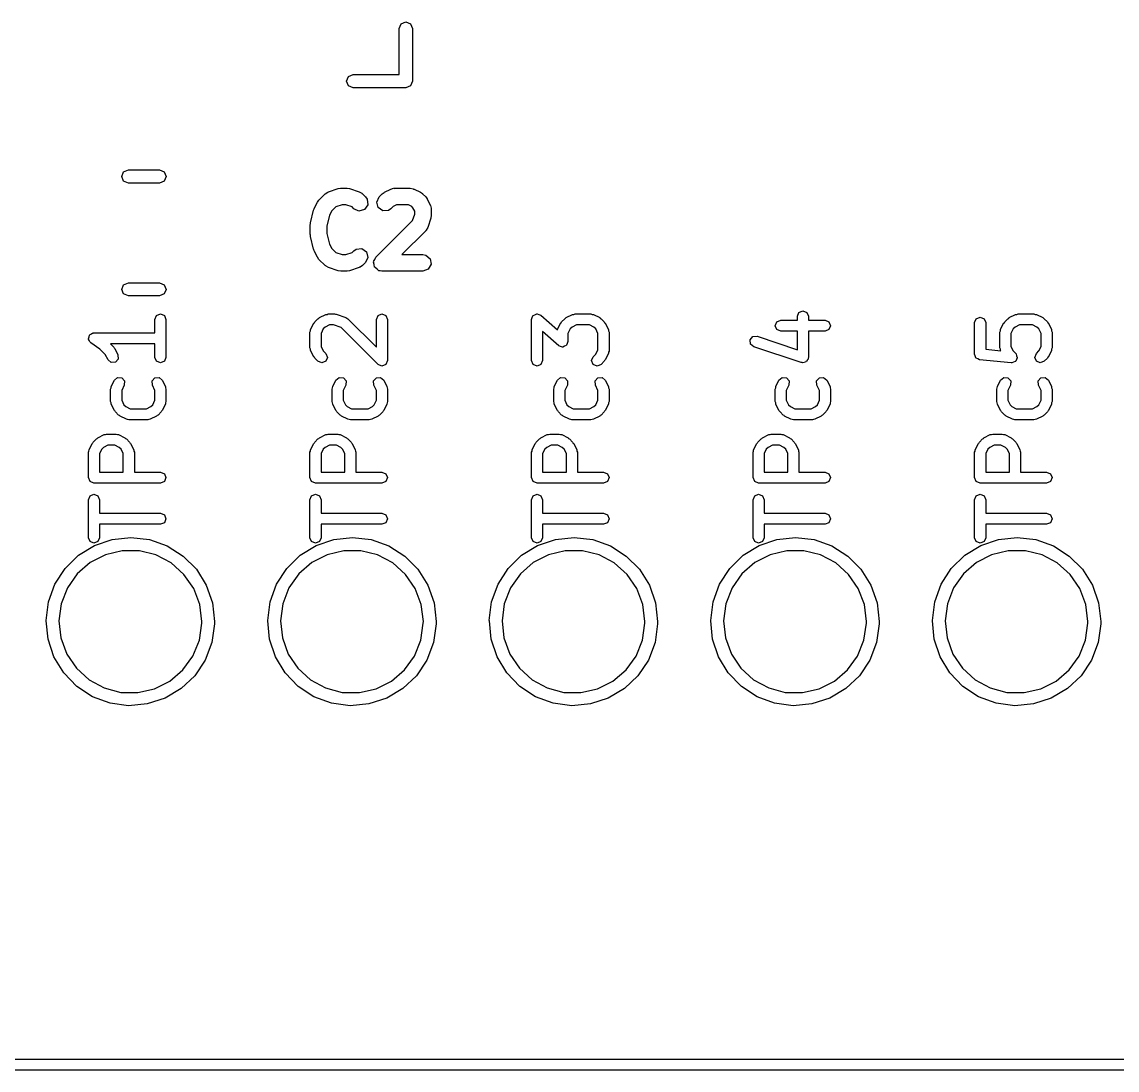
# Model space of a CAD drawing. Extents: x 59.1 to 151.1, y -119.5 to -80.2.
# Drawn here: x 86.02 to 95.91, y -118.05 to -108.58 of the extents above; entities that cross this region are included whole.
import ezdxf

# ---------------------------------------------------------------- set-up
doc = ezdxf.new("R2010")
doc.units = 0
doc.layers.add('BLACK', color=7, linetype='CONTINUOUS')

msp = doc.modelspace()

# ---------------------------------------------------------------- linework, layer by layer
at = {"layer": 'BLACK', "linetype": 'CONTINUOUS'}
for p, q in [((89.426, -108.645), (89.4436, -108.603)), ((89.426, -109.06), (89.426, -108.645)), ((89.4436, -108.603), (89.486, -108.585)), ((89.486, -108.585), (89.5284, -108.603)), ((89.5284, -108.603), (89.546, -108.645)), ((89.546, -108.645), (89.546, -109.12)), ((88.951, -109.12), (88.9686, -109.078)), ((88.9686, -109.162), (88.951, -109.12)), ((88.9686, -109.078), (89.011, -109.06)), ((89.011, -109.06), (89.426, -109.06)), ((89.546, -109.12), (89.5284, -109.162)), ((89.011, -109.18), (88.9686, -109.162)), ((89.486, -109.18), (89.011, -109.18)), ((89.5284, -109.162), (89.486, -109.18)), ((86.9214, -109.98), (86.939, -109.938)), ((86.939, -109.938), (86.9814, -109.92)), ((86.9814, -109.92), (87.2626, -109.92)), ((87.2626, -109.92), (87.305, -109.938)), ((87.305, -109.938), (87.3226, -109.98)), ((86.939, -110.022), (86.9214, -109.98)), ((86.9814, -110.04), (86.939, -110.022)), ((87.2626, -110.04), (86.9814, -110.04)), ((87.305, -110.022), (87.2626, -110.04)), ((87.3226, -109.98), (87.305, -110.022)), ((88.7027, -110.194), (88.7598, -110.137)), ((88.7598, -110.137), (88.7812, -110.122)), ((88.7812, -110.122), (88.7856, -110.122)), ((88.7856, -110.122), (88.7891, -110.119)), ((88.7891, -110.119), (88.8749, -110.09)), ((88.8749, -110.09), (88.897, -110.087)), ((88.897, -110.087), (88.8986, -110.086)), ((88.8986, -110.086), (88.9557, -110.086)), ((88.9557, -110.086), (88.9778, -110.09)), ((88.9778, -110.09), (88.9794, -110.09)), ((88.9794, -110.09), (89.0651, -110.119)), ((89.0651, -110.119), (89.0881, -110.131)), ((89.0881, -110.131), (89.0904, -110.135)), ((89.0904, -110.135), (89.0945, -110.137)), ((89.0945, -110.137), (89.123, -110.166)), ((89.2455, -110.166), (89.2741, -110.137)), ((89.2741, -110.137), (89.2925, -110.124)), ((89.2925, -110.124), (89.2936, -110.123)), ((89.2936, -110.123), (89.3507, -110.094)), ((89.3507, -110.094), (89.3757, -110.087)), ((89.3757, -110.087), (89.3801, -110.088)), ((89.3801, -110.088), (89.3843, -110.086)), ((89.3843, -110.086), (89.5271, -110.086)), ((89.5271, -110.086), (89.5528, -110.091)), ((89.5528, -110.091), (89.5562, -110.094)), ((89.5562, -110.094), (89.5607, -110.094)), ((89.5607, -110.094), (89.6178, -110.123)), ((89.6178, -110.123), (89.6358, -110.136)), ((89.6358, -110.136), (89.6373, -110.137)), ((89.6373, -110.137), (89.6659, -110.166)), ((88.6601, -110.271), (88.6886, -110.214)), ((88.6886, -110.214), (88.702, -110.196)), ((88.702, -110.196), (88.7027, -110.194)), ((88.9107, -110.236), (88.8534, -110.256)), ((88.9435, -110.236), (88.9107, -110.236)), ((89.0009, -110.256), (88.9435, -110.236)), ((89.1424, -110.238), (89.113, -110.28)), ((89.123, -110.166), (89.138, -110.187)), ((89.138, -110.187), (89.1424, -110.238)), ((89.2239, -110.212), (89.2455, -110.166)), ((89.2371, -110.262), (89.2239, -110.212)), ((89.402, -110.236), (89.3716, -110.252)), ((89.5094, -110.236), (89.402, -110.236)), ((89.5399, -110.252), (89.5094, -110.236)), ((89.6659, -110.166), (89.6788, -110.184)), ((89.6788, -110.184), (89.6799, -110.185)), ((89.6799, -110.185), (89.7085, -110.242)), ((89.7085, -110.242), (89.7159, -110.267)), ((88.6258, -110.4), (88.6544, -110.286)), ((88.6544, -110.286), (88.6597, -110.274)), ((88.6597, -110.274), (88.6601, -110.271)), ((88.7979, -110.33), (88.7736, -110.428)), ((88.8174, -110.292), (88.7979, -110.33)), ((88.8534, -110.256), (88.8174, -110.292)), ((89.017, -110.272), (89.0009, -110.256)), ((89.0635, -110.293), (89.017, -110.272)), ((89.113, -110.28), (89.0635, -110.293)), ((89.2792, -110.291), (89.2371, -110.262)), ((89.3303, -110.287), (89.2792, -110.291)), ((89.3516, -110.272), (89.3303, -110.287)), ((89.3716, -110.252), (89.3516, -110.272)), ((89.5512, -110.263), (89.5399, -110.252)), ((89.5473, -110.378), (89.5664, -110.321)), ((89.5664, -110.293), (89.5512, -110.263)), ((89.5664, -110.321), (89.5664, -110.293)), ((89.7164, -110.333), (89.7125, -110.355)), ((89.7159, -110.267), (89.7149, -110.272)), ((89.7149, -110.272), (89.7164, -110.276)), ((89.7164, -110.276), (89.7164, -110.333)), ((88.6236, -110.419), (88.6262, -110.404)), ((88.6236, -110.504), (88.6236, -110.419)), ((88.6262, -110.404), (88.6258, -110.4)), ((88.7736, -110.428), (88.7736, -110.495)), ((89.217, -110.708), (89.5473, -110.378)), ((89.7126, -110.357), (89.684, -110.442)), ((89.7125, -110.355), (89.7126, -110.357)), ((88.6248, -110.508), (88.6236, -110.504)), ((88.6258, -110.522), (88.6248, -110.508)), ((88.6544, -110.637), (88.6258, -110.522)), ((88.7736, -110.495), (88.7979, -110.592)), ((89.6659, -110.472), (89.4511, -110.686)), ((89.6678, -110.468), (89.6659, -110.472)), ((89.6716, -110.465), (89.6678, -110.468)), ((89.684, -110.442), (89.6716, -110.465)), ((88.6564, -110.64), (88.6544, -110.637)), ((88.7979, -110.592), (88.8174, -110.631)), ((88.8174, -110.631), (88.8534, -110.667)), ((89.017, -110.651), (89.0383, -110.636)), ((89.0383, -110.636), (89.0894, -110.632)), ((89.0894, -110.632), (89.1314, -110.661)), ((88.6601, -110.652), (88.6564, -110.64)), ((88.6886, -110.709), (88.6601, -110.652)), ((88.6898, -110.71), (88.6886, -110.709)), ((88.7027, -110.729), (88.6898, -110.71)), ((88.7598, -110.786), (88.7027, -110.729)), ((88.8534, -110.667), (88.9107, -110.686)), ((88.9107, -110.686), (88.9435, -110.686)), ((88.9435, -110.686), (89.0009, -110.667)), ((89.0009, -110.667), (89.017, -110.651)), ((89.1447, -110.711), (89.123, -110.757)), ((89.1314, -110.661), (89.1447, -110.711)), ((89.1961, -110.748), (89.2074, -110.729)), ((89.2074, -110.729), (89.217, -110.708)), ((89.4511, -110.686), (89.6414, -110.686)), ((89.6414, -110.686), (89.6671, -110.691)), ((89.6671, -110.691), (89.7064, -110.724)), ((89.7064, -110.724), (89.7153, -110.774)), ((88.7639, -110.788), (88.7598, -110.786)), ((88.7662, -110.792), (88.7639, -110.788)), ((88.7891, -110.804), (88.7662, -110.792)), ((88.8749, -110.833), (88.7891, -110.804)), ((88.8765, -110.833), (88.8749, -110.833)), ((88.8986, -110.836), (88.8765, -110.833)), ((88.9557, -110.836), (88.8986, -110.836)), ((88.9573, -110.836), (88.9557, -110.836)), ((88.9794, -110.833), (88.9573, -110.836)), ((89.0651, -110.804), (88.9794, -110.833)), ((89.0687, -110.801), (89.0651, -110.804)), ((89.0731, -110.801), (89.0687, -110.801)), ((89.0945, -110.786), (89.0731, -110.801)), ((89.123, -110.757), (89.0945, -110.786)), ((89.1953, -110.755), (89.1967, -110.752)), ((89.2011, -110.777), (89.1953, -110.755)), ((89.1967, -110.752), (89.1961, -110.748)), ((89.205, -110.799), (89.2011, -110.777)), ((89.2077, -110.801), (89.205, -110.799)), ((89.2086, -110.804), (89.2077, -110.801)), ((89.2271, -110.817), (89.2086, -110.804)), ((89.2443, -110.832), (89.2271, -110.817)), ((89.2489, -110.833), (89.2443, -110.832)), ((89.2506, -110.834), (89.2489, -110.833)), ((89.2539, -110.834), (89.2506, -110.834)), ((89.27, -110.836), (89.2539, -110.834)), ((89.6414, -110.836), (89.27, -110.836)), ((89.6896, -110.819), (89.6414, -110.836)), ((89.7153, -110.774), (89.6896, -110.819)), ((86.9214, -111), (86.939, -110.958)), ((86.939, -111.042), (86.9214, -111)), ((86.939, -110.958), (86.9814, -110.94)), ((86.9814, -110.94), (87.2626, -110.94)), ((87.2626, -110.94), (87.305, -110.958)), ((87.305, -110.958), (87.3226, -111)), ((87.3226, -111), (87.305, -111.042)), ((86.9814, -111.06), (86.939, -111.042)), ((87.2626, -111.06), (86.9814, -111.06)), ((87.305, -111.042), (87.2626, -111.06)), ((87.2361, -111.236), (87.2714, -111.221)), ((87.2714, -111.221), (87.3068, -111.236)), ((88.7062, -111.255), (88.7634, -111.227)), ((88.7634, -111.227), (88.775, -111.226)), ((88.775, -111.226), (88.7857, -111.221)), ((88.7857, -111.221), (88.8429, -111.221)), ((88.8429, -111.221), (88.8505, -111.225)), ((88.8505, -111.225), (88.8587, -111.224)), ((88.8587, -111.224), (88.9444, -111.253)), ((89.2361, -111.236), (89.2714, -111.221)), ((89.2714, -111.221), (89.3068, -111.236)), ((90.6361, -111.236), (90.6523, -111.229)), ((90.6523, -111.229), (90.6681, -111.222)), ((90.6681, -111.222), (90.6698, -111.222)), ((90.6698, -111.222), (90.6714, -111.221)), ((90.6714, -111.221), (90.6877, -111.228)), ((90.6877, -111.228), (90.7044, -111.234)), ((90.9348, -111.255), (90.9919, -111.227)), ((90.9919, -111.227), (91.0035, -111.226)), ((91.0035, -111.226), (91.0143, -111.221)), ((91.0143, -111.221), (91.1571, -111.221)), ((91.1571, -111.221), (91.1679, -111.226)), ((91.1679, -111.226), (91.1795, -111.227)), ((91.1795, -111.227), (91.2366, -111.255)), ((93.0214, -111.243), (93.0361, -111.208)), ((93.0361, -111.208), (93.0714, -111.193)), ((93.0714, -111.193), (93.1068, -111.208)), ((93.1068, -111.208), (93.1214, -111.243)), ((94.9348, -111.255), (94.9919, -111.227)), ((94.9919, -111.227), (95.0035, -111.226)), ((95.0035, -111.226), (95.0143, -111.221)), ((95.0143, -111.221), (95.1571, -111.221)), ((95.1571, -111.221), (95.1679, -111.226)), ((95.1679, -111.226), (95.1795, -111.227)), ((95.1795, -111.227), (95.2366, -111.255)), ((87.2214, -111.271), (87.2361, -111.236)), ((87.2214, -111.393), (87.2214, -111.271)), ((87.3068, -111.236), (87.3214, -111.271)), ((87.3214, -111.271), (87.3214, -111.614)), ((88.6267, -111.363), (88.6553, -111.306)), ((88.6553, -111.306), (88.6615, -111.301)), ((88.6615, -111.301), (88.6646, -111.293)), ((88.6646, -111.293), (88.6932, -111.265)), ((88.6932, -111.265), (88.7008, -111.261)), ((88.7008, -111.261), (88.7062, -111.255)), ((88.7975, -111.321), (88.7582, -111.341)), ((88.8347, -111.321), (88.7975, -111.321)), ((88.9016, -111.344), (88.8347, -111.321)), ((88.9444, -111.253), (88.9532, -111.26)), ((88.9532, -111.26), (88.9639, -111.265)), ((88.9639, -111.265), (89.2214, -111.522)), ((89.2214, -111.271), (89.2361, -111.236)), ((89.2214, -111.522), (89.2214, -111.271)), ((89.3068, -111.236), (89.3214, -111.271)), ((89.3214, -111.271), (89.3214, -111.643)), ((90.6214, -111.271), (90.6282, -111.255)), ((90.6214, -111.643), (90.6214, -111.271)), ((90.6282, -111.255), (90.6338, -111.239)), ((90.6338, -111.239), (90.6354, -111.238)), ((90.6354, -111.238), (90.6361, -111.236)), ((90.7044, -111.234), (90.8551, -111.366)), ((90.8553, -111.363), (90.8838, -111.306)), ((90.8838, -111.306), (90.8901, -111.301)), ((90.8901, -111.301), (90.8932, -111.293)), ((90.8932, -111.293), (90.9218, -111.265)), ((90.9218, -111.265), (90.9294, -111.261)), ((90.9294, -111.261), (90.9348, -111.255)), ((91.0261, -111.321), (90.9868, -111.341)), ((91.1453, -111.321), (91.0261, -111.321)), ((91.1847, -111.341), (91.1453, -111.321)), ((91.2366, -111.255), (91.242, -111.261)), ((91.242, -111.261), (91.2496, -111.265)), ((91.2496, -111.265), (91.2782, -111.293)), ((91.2782, -111.293), (91.2814, -111.301)), ((91.2814, -111.301), (91.2876, -111.306)), ((91.2876, -111.306), (91.3161, -111.363)), ((92.8214, -111.329), (92.8361, -111.293)), ((92.8361, -111.364), (92.8214, -111.329)), ((92.8361, -111.293), (92.8714, -111.279)), ((92.8714, -111.279), (93.0214, -111.279)), ((93.0214, -111.279), (93.0214, -111.243)), ((93.1214, -111.243), (93.1214, -111.279)), ((93.1214, -111.279), (93.2714, -111.279)), ((93.2714, -111.279), (93.3068, -111.293)), ((93.3068, -111.293), (93.3214, -111.329)), ((93.3214, -111.329), (93.3068, -111.364)), ((94.6214, -111.3), (94.6361, -111.265)), ((94.6214, -111.586), (94.6214, -111.3)), ((94.6361, -111.265), (94.6714, -111.25)), ((94.6714, -111.25), (94.7068, -111.265)), ((94.7068, -111.265), (94.7214, -111.3)), ((94.7214, -111.3), (94.7214, -111.54)), ((94.8553, -111.363), (94.8838, -111.306)), ((94.8838, -111.306), (94.8901, -111.301)), ((94.8901, -111.301), (94.8932, -111.293)), ((94.8932, -111.293), (94.9218, -111.265)), ((94.9218, -111.265), (94.9294, -111.261)), ((94.9294, -111.261), (94.9348, -111.255)), ((95.0261, -111.321), (94.9868, -111.341)), ((95.1453, -111.321), (95.0261, -111.321)), ((95.1847, -111.341), (95.1453, -111.321)), ((95.2366, -111.255), (95.242, -111.261)), ((95.242, -111.261), (95.2496, -111.265)), ((95.2496, -111.265), (95.2782, -111.293)), ((95.2782, -111.293), (95.2814, -111.301)), ((95.2814, -111.301), (95.2876, -111.306)), ((95.2876, -111.306), (95.3161, -111.363)), ((86.6214, -111.443), (86.627, -111.429)), ((86.627, -111.429), (86.6298, -111.415)), ((86.6298, -111.415), (86.6341, -111.412)), ((86.6341, -111.412), (86.6361, -111.408)), ((86.6361, -111.408), (86.6495, -111.402)), ((86.6495, -111.402), (86.6616, -111.394)), ((86.6616, -111.394), (86.6667, -111.395)), ((86.6667, -111.395), (86.6714, -111.393)), ((86.6714, -111.393), (87.2214, -111.393)), ((88.6214, -111.386), (88.6259, -111.375)), ((88.6214, -111.529), (88.6214, -111.386)), ((88.6259, -111.375), (88.6267, -111.363)), ((88.7411, -111.358), (88.7214, -111.398)), ((88.7214, -111.398), (88.7214, -111.517)), ((88.7582, -111.341), (88.7411, -111.358)), ((89.2361, -111.678), (88.9016, -111.344)), ((90.8671, -111.509), (90.7214, -111.382)), ((90.7214, -111.382), (90.7214, -111.643)), ((90.8551, -111.366), (90.8553, -111.363)), ((90.9697, -111.358), (90.95, -111.398)), ((90.95, -111.398), (90.95, -111.471)), ((90.9868, -111.341), (90.9697, -111.358)), ((91.2018, -111.358), (91.1847, -111.341)), ((91.2214, -111.398), (91.2018, -111.358)), ((91.2214, -111.545), (91.2214, -111.398)), ((91.3161, -111.363), (91.317, -111.375)), ((91.317, -111.375), (91.3214, -111.386)), ((91.3214, -111.386), (91.3214, -111.557)), ((92.5954, -111.456), (92.6205, -111.427)), ((92.6205, -111.427), (92.6587, -111.424)), ((92.6587, -111.424), (93.0214, -111.545)), ((92.8714, -111.379), (92.8361, -111.364)), ((93.0214, -111.379), (92.8714, -111.379)), ((93.0214, -111.545), (93.0214, -111.379)), ((93.2714, -111.379), (93.1214, -111.379)), ((93.1214, -111.379), (93.1214, -111.614)), ((93.3068, -111.364), (93.2714, -111.379)), ((94.85, -111.386), (94.8545, -111.375)), ((94.85, -111.529), (94.85, -111.386)), ((94.8545, -111.375), (94.8553, -111.363)), ((94.9697, -111.358), (94.95, -111.398)), ((94.95, -111.398), (94.95, -111.517)), ((94.9868, -111.341), (94.9697, -111.358)), ((95.2018, -111.358), (95.1847, -111.341)), ((95.2214, -111.398), (95.2018, -111.358)), ((95.2214, -111.517), (95.2214, -111.398)), ((95.3161, -111.363), (95.317, -111.375)), ((95.317, -111.375), (95.3214, -111.386)), ((95.3214, -111.386), (95.3214, -111.529)), ((86.6234, -111.448), (86.6214, -111.443)), ((86.6224, -111.453), (86.6234, -111.448)), ((86.6305, -111.465), (86.6224, -111.453)), ((86.6361, -111.478), (86.6305, -111.465)), ((86.6408, -111.48), (86.6361, -111.478)), ((86.6437, -111.484), (86.6408, -111.48)), ((86.7253, -111.539), (86.6437, -111.484)), ((87.2214, -111.493), (86.8207, -111.493)), ((86.8207, -111.493), (86.8496, -111.522)), ((86.8496, -111.522), (86.8528, -111.529)), ((87.2214, -111.614), (87.2214, -111.493)), ((88.7214, -111.517), (88.7411, -111.556)), ((90.8837, -111.515), (90.8671, -111.509)), ((90.9, -111.521), (90.8837, -111.515)), ((90.9016, -111.521), (90.9, -111.521)), ((90.9033, -111.521), (90.9016, -111.521)), ((90.9191, -111.514), (90.9033, -111.521)), ((90.9354, -111.507), (90.9191, -111.514)), ((90.936, -111.505), (90.9354, -111.507)), ((90.9376, -111.504), (90.936, -111.505)), ((90.9433, -111.488), (90.9376, -111.504)), ((90.95, -111.471), (90.9433, -111.488)), ((92.5981, -111.494), (92.5954, -111.456)), ((92.627, -111.519), (92.5981, -111.494)), ((93.0556, -111.662), (92.627, -111.519)), ((94.95, -111.517), (94.9697, -111.556)), ((95.2018, -111.556), (95.2214, -111.517)), ((86.7732, -111.587), (86.7253, -111.539)), ((86.7981, -111.637), (86.7732, -111.587)), ((86.8528, -111.529), (86.859, -111.535)), ((86.859, -111.535), (86.8876, -111.592)), ((86.8876, -111.592), (86.8903, -111.63)), ((87.2361, -111.65), (87.2214, -111.614)), ((87.3214, -111.614), (87.3068, -111.65)), ((88.6259, -111.539), (88.6214, -111.529)), ((88.6267, -111.551), (88.6259, -111.539)), ((88.6553, -111.608), (88.6267, -111.551)), ((88.6615, -111.613), (88.6553, -111.608)), ((88.6646, -111.621), (88.6615, -111.613)), ((88.6932, -111.65), (88.6646, -111.621)), ((88.7411, -111.556), (88.7639, -111.579)), ((88.7639, -111.579), (88.7786, -111.614)), ((88.7786, -111.614), (88.7639, -111.65)), ((91.1643, -111.643), (91.1789, -111.608)), ((91.1789, -111.608), (91.2018, -111.585)), ((91.2018, -111.585), (91.2214, -111.545)), ((91.3161, -111.58), (91.2876, -111.637)), ((91.317, -111.568), (91.3161, -111.58)), ((91.3214, -111.557), (91.317, -111.568)), ((93.1214, -111.614), (93.1183, -111.622)), ((93.1183, -111.622), (93.1189, -111.63)), ((94.6279, -111.601), (94.6214, -111.586)), ((94.6327, -111.617), (94.6279, -111.601)), ((94.6351, -111.619), (94.6327, -111.617)), ((94.6361, -111.621), (94.6351, -111.619)), ((94.6516, -111.628), (94.6361, -111.621)), ((94.7214, -111.54), (94.8568, -111.554)), ((94.8545, -111.539), (94.85, -111.529)), ((94.8553, -111.551), (94.8545, -111.539)), ((94.8568, -111.554), (94.8553, -111.551)), ((94.9697, -111.556), (94.9925, -111.579)), ((94.9925, -111.579), (94.9935, -111.581)), ((94.9935, -111.581), (94.9958, -111.583)), ((94.9958, -111.583), (95.0007, -111.599)), ((95.0069, -111.619), (94.9989, -111.634)), ((95.0007, -111.599), (95.0071, -111.614)), ((95.0071, -111.614), (95.0061, -111.617)), ((95.0061, -111.617), (95.0069, -111.619)), ((95.1643, -111.614), (95.1789, -111.579)), ((95.1789, -111.65), (95.1643, -111.614)), ((95.1789, -111.579), (95.2018, -111.556)), ((95.2782, -111.621), (95.2496, -111.65)), ((95.2814, -111.613), (95.2782, -111.621)), ((95.2876, -111.608), (95.2814, -111.613)), ((95.3161, -111.551), (95.2876, -111.608)), ((95.317, -111.539), (95.3161, -111.551)), ((95.3214, -111.529), (95.317, -111.539)), ((86.827, -111.662), (86.7981, -111.637)), ((86.8652, -111.659), (86.827, -111.662)), ((86.8903, -111.63), (86.8652, -111.659)), ((87.2714, -111.664), (87.2361, -111.65)), ((87.3068, -111.65), (87.2714, -111.664)), ((88.7286, -111.664), (88.6932, -111.65)), ((88.7639, -111.65), (88.7286, -111.664)), ((89.2714, -111.693), (89.2361, -111.678)), ((89.3068, -111.678), (89.2714, -111.693)), ((89.3214, -111.643), (89.3068, -111.678)), ((90.6361, -111.678), (90.6214, -111.643)), ((90.6714, -111.693), (90.6361, -111.678)), ((90.7068, -111.678), (90.6714, -111.693)), ((90.7214, -111.643), (90.7068, -111.678)), ((91.1789, -111.678), (91.1643, -111.643)), ((91.2143, -111.693), (91.1789, -111.678)), ((91.2496, -111.678), (91.2143, -111.693)), ((91.2782, -111.65), (91.2496, -111.678)), ((91.2814, -111.642), (91.2782, -111.65)), ((91.2876, -111.637), (91.2814, -111.642)), ((93.0638, -111.661), (93.0556, -111.662)), ((93.0714, -111.664), (93.0638, -111.661)), ((93.0822, -111.66), (93.0714, -111.664)), ((93.0938, -111.659), (93.0822, -111.66)), ((93.0992, -111.653), (93.0938, -111.659)), ((93.1068, -111.65), (93.0992, -111.653)), ((93.1112, -111.639), (93.1068, -111.65)), ((93.1189, -111.63), (93.1112, -111.639)), ((94.6665, -111.635), (94.6516, -111.628)), ((94.9522, -111.664), (94.6665, -111.635)), ((94.9547, -111.663), (94.9522, -111.664)), ((94.9571, -111.664), (94.9547, -111.663)), ((94.9727, -111.658), (94.9571, -111.664)), ((94.9888, -111.653), (94.9727, -111.658)), ((94.9901, -111.651), (94.9888, -111.653)), ((94.9925, -111.65), (94.9901, -111.651)), ((94.9989, -111.634), (94.9925, -111.65)), ((95.2143, -111.664), (95.1789, -111.65)), ((95.2496, -111.65), (95.2143, -111.664)), ((86.8267, -111.878), (86.8553, -111.82)), ((86.8553, -111.82), (86.8842, -111.795)), ((86.8842, -111.795), (86.9224, -111.798)), ((86.9224, -111.798), (86.9474, -111.827)), ((87.1954, -111.827), (87.2205, -111.798)), ((87.2205, -111.798), (87.2587, -111.795)), ((87.2587, -111.795), (87.2876, -111.82)), ((87.2876, -111.82), (87.3161, -111.878)), ((88.8267, -111.878), (88.8553, -111.82)), ((88.8553, -111.82), (88.8842, -111.795)), ((88.8842, -111.795), (88.9224, -111.798)), ((88.9224, -111.798), (88.9474, -111.827)), ((89.1954, -111.827), (89.2205, -111.798)), ((89.2205, -111.798), (89.2587, -111.795)), ((89.2587, -111.795), (89.2876, -111.82)), ((89.2876, -111.82), (89.3161, -111.878)), ((90.8267, -111.878), (90.8553, -111.82)), ((90.8553, -111.82), (90.8842, -111.795)), ((90.8842, -111.795), (90.9224, -111.798)), ((90.9224, -111.798), (90.9474, -111.827)), ((91.1954, -111.827), (91.2205, -111.798)), ((91.2205, -111.798), (91.2587, -111.795)), ((91.2587, -111.795), (91.2876, -111.82)), ((91.2876, -111.82), (91.3161, -111.878)), ((92.8267, -111.878), (92.8553, -111.82)), ((92.8553, -111.82), (92.8842, -111.795)), ((92.8842, -111.795), (92.9224, -111.798)), ((92.9224, -111.798), (92.9474, -111.827)), ((93.1954, -111.827), (93.2205, -111.798)), ((93.2205, -111.798), (93.2587, -111.795)), ((93.2587, -111.795), (93.2876, -111.82)), ((93.2876, -111.82), (93.3161, -111.878)), ((94.8267, -111.878), (94.8553, -111.82)), ((94.8553, -111.82), (94.8842, -111.795)), ((94.8842, -111.795), (94.9224, -111.798)), ((94.9224, -111.798), (94.9474, -111.827)), ((95.1954, -111.827), (95.2205, -111.798)), ((95.2205, -111.798), (95.2587, -111.795)), ((95.2587, -111.795), (95.2876, -111.82)), ((95.2876, -111.82), (95.3161, -111.878)), ((86.8214, -111.9), (86.8259, -111.889)), ((86.8214, -112.014), (86.8214, -111.9)), ((86.8259, -111.889), (86.8267, -111.878)), ((86.9447, -111.865), (86.9214, -111.912)), ((86.9214, -111.912), (86.9214, -112.002)), ((86.9474, -111.827), (86.9447, -111.865)), ((87.1981, -111.865), (87.1954, -111.827)), ((87.2214, -111.912), (87.1981, -111.865)), ((87.2214, -112.002), (87.2214, -111.912)), ((87.3161, -111.878), (87.317, -111.889)), ((87.317, -111.889), (87.3214, -111.9)), ((87.3214, -111.9), (87.3214, -112.014)), ((88.8214, -111.9), (88.8259, -111.889)), ((88.8214, -112.014), (88.8214, -111.9)), ((88.8259, -111.889), (88.8267, -111.878)), ((88.9447, -111.865), (88.9214, -111.912)), ((88.9214, -111.912), (88.9214, -112.002)), ((88.9474, -111.827), (88.9447, -111.865)), ((89.1981, -111.865), (89.1954, -111.827)), ((89.2214, -111.912), (89.1981, -111.865)), ((89.2214, -112.002), (89.2214, -111.912)), ((89.3161, -111.878), (89.317, -111.889)), ((89.317, -111.889), (89.3214, -111.9)), ((89.3214, -111.9), (89.3214, -112.014)), ((90.8214, -111.9), (90.8259, -111.889)), ((90.8214, -112.014), (90.8214, -111.9)), ((90.8259, -111.889), (90.8267, -111.878)), ((90.9447, -111.865), (90.9214, -111.912)), ((90.9214, -111.912), (90.9214, -112.002)), ((90.9474, -111.827), (90.9447, -111.865)), ((91.1981, -111.865), (91.1954, -111.827)), ((91.2214, -111.912), (91.1981, -111.865)), ((91.2214, -112.002), (91.2214, -111.912)), ((91.3161, -111.878), (91.317, -111.889)), ((91.317, -111.889), (91.3214, -111.9)), ((91.3214, -111.9), (91.3214, -112.014)), ((92.8214, -111.9), (92.8259, -111.889)), ((92.8214, -112.014), (92.8214, -111.9)), ((92.8259, -111.889), (92.8267, -111.878)), ((92.9447, -111.865), (92.9214, -111.912)), ((92.9214, -111.912), (92.9214, -112.002)), ((92.9474, -111.827), (92.9447, -111.865)), ((93.1981, -111.865), (93.1954, -111.827)), ((93.2214, -111.912), (93.1981, -111.865)), ((93.2214, -112.002), (93.2214, -111.912)), ((93.3161, -111.878), (93.317, -111.889)), ((93.317, -111.889), (93.3214, -111.9)), ((93.3214, -111.9), (93.3214, -112.014)), ((94.8214, -111.9), (94.8259, -111.889)), ((94.8214, -112.014), (94.8214, -111.9)), ((94.8259, -111.889), (94.8267, -111.878)), ((94.9447, -111.865), (94.9214, -111.912)), ((94.9214, -111.912), (94.9214, -112.002)), ((94.9474, -111.827), (94.9447, -111.865)), ((95.1981, -111.865), (95.1954, -111.827)), ((95.2214, -111.912), (95.1981, -111.865)), ((95.2214, -112.002), (95.2214, -111.912)), ((95.3161, -111.878), (95.317, -111.889)), ((95.317, -111.889), (95.3214, -111.9)), ((95.3214, -111.9), (95.3214, -112.014)), ((86.8259, -112.025), (86.8214, -112.014)), ((86.9214, -112.002), (86.9411, -112.042)), ((87.2018, -112.042), (87.2214, -112.002)), ((87.3214, -112.014), (87.317, -112.025)), ((88.8259, -112.025), (88.8214, -112.014)), ((88.9214, -112.002), (88.9411, -112.042)), ((89.2018, -112.042), (89.2214, -112.002)), ((89.3214, -112.014), (89.317, -112.025)), ((90.8259, -112.025), (90.8214, -112.014)), ((90.9214, -112.002), (90.9411, -112.042)), ((91.2018, -112.042), (91.2214, -112.002)), ((91.3214, -112.014), (91.317, -112.025)), ((92.8259, -112.025), (92.8214, -112.014)), ((92.9214, -112.002), (92.9411, -112.042)), ((93.2018, -112.042), (93.2214, -112.002)), ((93.3214, -112.014), (93.317, -112.025)), ((94.8259, -112.025), (94.8214, -112.014)), ((94.9214, -112.002), (94.9411, -112.042)), ((95.2018, -112.042), (95.2214, -112.002)), ((95.3214, -112.014), (95.317, -112.025)), ((86.8267, -112.037), (86.8259, -112.025)), ((86.8553, -112.094), (86.8267, -112.037)), ((86.8615, -112.099), (86.8553, -112.094)), ((86.8646, -112.107), (86.8615, -112.099)), ((86.8932, -112.135), (86.8646, -112.107)), ((86.9411, -112.042), (86.9582, -112.059)), ((86.9582, -112.059), (86.9975, -112.079)), ((86.9975, -112.079), (87.1453, -112.079)), ((87.1453, -112.079), (87.1847, -112.059)), ((87.1847, -112.059), (87.2018, -112.042)), ((87.2782, -112.107), (87.2496, -112.135)), ((87.2814, -112.099), (87.2782, -112.107)), ((87.2876, -112.094), (87.2814, -112.099)), ((87.3161, -112.037), (87.2876, -112.094)), ((87.317, -112.025), (87.3161, -112.037)), ((88.8267, -112.037), (88.8259, -112.025)), ((88.8553, -112.094), (88.8267, -112.037)), ((88.8615, -112.099), (88.8553, -112.094)), ((88.8646, -112.107), (88.8615, -112.099)), ((88.8932, -112.135), (88.8646, -112.107)), ((88.9411, -112.042), (88.9582, -112.059)), ((88.9582, -112.059), (88.9975, -112.079)), ((88.9975, -112.079), (89.1453, -112.079)), ((89.1453, -112.079), (89.1847, -112.059)), ((89.1847, -112.059), (89.2018, -112.042)), ((89.2782, -112.107), (89.2496, -112.135)), ((89.2814, -112.099), (89.2782, -112.107)), ((89.2876, -112.094), (89.2814, -112.099)), ((89.3161, -112.037), (89.2876, -112.094)), ((89.317, -112.025), (89.3161, -112.037)), ((90.8267, -112.037), (90.8259, -112.025)), ((90.8553, -112.094), (90.8267, -112.037)), ((90.8615, -112.099), (90.8553, -112.094)), ((90.8646, -112.107), (90.8615, -112.099)), ((90.8932, -112.135), (90.8646, -112.107)), ((90.9411, -112.042), (90.9582, -112.059)), ((90.9582, -112.059), (90.9975, -112.079)), ((90.9975, -112.079), (91.1453, -112.079)), ((91.1453, -112.079), (91.1847, -112.059)), ((91.1847, -112.059), (91.2018, -112.042)), ((91.2782, -112.107), (91.2496, -112.135)), ((91.2814, -112.099), (91.2782, -112.107)), ((91.2876, -112.094), (91.2814, -112.099)), ((91.3161, -112.037), (91.2876, -112.094)), ((91.317, -112.025), (91.3161, -112.037)), ((92.8267, -112.037), (92.8259, -112.025)), ((92.8553, -112.094), (92.8267, -112.037)), ((92.8615, -112.099), (92.8553, -112.094)), ((92.8646, -112.107), (92.8615, -112.099)), ((92.8932, -112.135), (92.8646, -112.107)), ((92.9411, -112.042), (92.9582, -112.059)), ((92.9582, -112.059), (92.9975, -112.079)), ((92.9975, -112.079), (93.1453, -112.079)), ((93.1453, -112.079), (93.1847, -112.059)), ((93.1847, -112.059), (93.2018, -112.042)), ((93.2782, -112.107), (93.2496, -112.135)), ((93.2814, -112.099), (93.2782, -112.107)), ((93.2876, -112.094), (93.2814, -112.099)), ((93.3161, -112.037), (93.2876, -112.094)), ((93.317, -112.025), (93.3161, -112.037)), ((94.8267, -112.037), (94.8259, -112.025)), ((94.8553, -112.094), (94.8267, -112.037)), ((94.8615, -112.099), (94.8553, -112.094)), ((94.8646, -112.107), (94.8615, -112.099)), ((94.8932, -112.135), (94.8646, -112.107)), ((94.9411, -112.042), (94.9582, -112.059)), ((94.9582, -112.059), (94.9975, -112.079)), ((94.9975, -112.079), (95.1453, -112.079)), ((95.1453, -112.079), (95.1847, -112.059)), ((95.1847, -112.059), (95.2018, -112.042)), ((95.2782, -112.107), (95.2496, -112.135)), ((95.2814, -112.099), (95.2782, -112.107)), ((95.2876, -112.094), (95.2814, -112.099)), ((95.3161, -112.037), (95.2876, -112.094)), ((95.317, -112.025), (95.3161, -112.037)), ((86.9008, -112.139), (86.8932, -112.135)), ((86.9062, -112.145), (86.9008, -112.139)), ((86.9634, -112.173), (86.9062, -112.145)), ((86.975, -112.174), (86.9634, -112.173)), ((86.9857, -112.179), (86.975, -112.174)), ((87.1571, -112.179), (86.9857, -112.179)), ((87.1679, -112.174), (87.1571, -112.179)), ((87.1795, -112.173), (87.1679, -112.174)), ((87.2366, -112.145), (87.1795, -112.173)), ((87.242, -112.139), (87.2366, -112.145)), ((87.2496, -112.135), (87.242, -112.139)), ((88.9008, -112.139), (88.8932, -112.135)), ((88.9062, -112.145), (88.9008, -112.139)), ((88.9634, -112.173), (88.9062, -112.145)), ((88.975, -112.174), (88.9634, -112.173)), ((88.9857, -112.179), (88.975, -112.174)), ((89.1571, -112.179), (88.9857, -112.179)), ((89.1679, -112.174), (89.1571, -112.179)), ((89.1795, -112.173), (89.1679, -112.174)), ((89.2366, -112.145), (89.1795, -112.173)), ((89.242, -112.139), (89.2366, -112.145)), ((89.2496, -112.135), (89.242, -112.139)), ((90.9008, -112.139), (90.8932, -112.135)), ((90.9062, -112.145), (90.9008, -112.139)), ((90.9634, -112.173), (90.9062, -112.145)), ((90.975, -112.174), (90.9634, -112.173)), ((90.9857, -112.179), (90.975, -112.174)), ((91.1571, -112.179), (90.9857, -112.179)), ((91.1679, -112.174), (91.1571, -112.179)), ((91.1795, -112.173), (91.1679, -112.174)), ((91.2366, -112.145), (91.1795, -112.173)), ((91.242, -112.139), (91.2366, -112.145)), ((91.2496, -112.135), (91.242, -112.139)), ((92.9008, -112.139), (92.8932, -112.135)), ((92.9062, -112.145), (92.9008, -112.139)), ((92.9634, -112.173), (92.9062, -112.145)), ((92.975, -112.174), (92.9634, -112.173)), ((92.9857, -112.179), (92.975, -112.174)), ((93.1571, -112.179), (92.9857, -112.179)), ((93.1679, -112.174), (93.1571, -112.179)), ((93.1795, -112.173), (93.1679, -112.174)), ((93.2366, -112.145), (93.1795, -112.173)), ((93.242, -112.139), (93.2366, -112.145)), ((93.2496, -112.135), (93.242, -112.139)), ((94.9008, -112.139), (94.8932, -112.135)), ((94.9062, -112.145), (94.9008, -112.139)), ((94.9634, -112.173), (94.9062, -112.145)), ((94.975, -112.174), (94.9634, -112.173)), ((94.9857, -112.179), (94.975, -112.174)), ((95.1571, -112.179), (94.9857, -112.179)), ((95.1679, -112.174), (95.1571, -112.179)), ((95.1795, -112.173), (95.1679, -112.174)), ((95.2366, -112.145), (95.1795, -112.173)), ((95.242, -112.139), (95.2366, -112.145)), ((95.2496, -112.135), (95.242, -112.139)), ((86.7062, -112.341), (86.7634, -112.312)), ((86.7634, -112.312), (86.775, -112.312)), ((86.775, -112.312), (86.7857, -112.307)), ((86.7857, -112.307), (86.8714, -112.307)), ((86.8714, -112.307), (86.8822, -112.312)), ((86.8822, -112.312), (86.8938, -112.312)), ((86.8938, -112.312), (86.9509, -112.341)), ((88.7062, -112.341), (88.7634, -112.312)), ((88.7634, -112.312), (88.775, -112.312)), ((88.775, -112.312), (88.7857, -112.307)), ((88.7857, -112.307), (88.8714, -112.307)), ((88.8714, -112.307), (88.8822, -112.312)), ((88.8822, -112.312), (88.8938, -112.312)), ((88.8938, -112.312), (88.9509, -112.341)), ((90.7062, -112.341), (90.7634, -112.312)), ((90.7634, -112.312), (90.775, -112.312)), ((90.775, -112.312), (90.7857, -112.307)), ((90.7857, -112.307), (90.8714, -112.307)), ((90.8714, -112.307), (90.8822, -112.312)), ((90.8822, -112.312), (90.8938, -112.312)), ((90.8938, -112.312), (90.9509, -112.341)), ((92.7062, -112.341), (92.7634, -112.312)), ((92.7634, -112.312), (92.775, -112.312)), ((92.775, -112.312), (92.7857, -112.307)), ((92.7857, -112.307), (92.8714, -112.307)), ((92.8714, -112.307), (92.8822, -112.312)), ((92.8822, -112.312), (92.8938, -112.312)), ((92.8938, -112.312), (92.9509, -112.341)), ((94.7062, -112.341), (94.7634, -112.312)), ((94.7634, -112.312), (94.775, -112.312)), ((94.775, -112.312), (94.7857, -112.307)), ((94.7857, -112.307), (94.8714, -112.307)), ((94.8714, -112.307), (94.8822, -112.312)), ((94.8822, -112.312), (94.8938, -112.312)), ((94.8938, -112.312), (94.9509, -112.341)), ((86.6267, -112.449), (86.6553, -112.392)), ((86.6553, -112.392), (86.6615, -112.387)), ((86.6615, -112.387), (86.6646, -112.379)), ((86.6646, -112.379), (86.6932, -112.35)), ((86.6932, -112.35), (86.7008, -112.347)), ((86.7008, -112.347), (86.7062, -112.341)), ((86.7975, -112.407), (86.7582, -112.427)), ((86.8596, -112.407), (86.7975, -112.407)), ((86.899, -112.427), (86.8596, -112.407)), ((86.9509, -112.341), (86.9563, -112.347)), ((86.9563, -112.347), (86.9639, -112.35)), ((86.9639, -112.35), (86.9925, -112.379)), ((86.9925, -112.379), (86.9956, -112.387)), ((86.9956, -112.387), (87.0019, -112.392)), ((87.0019, -112.392), (87.0304, -112.449)), ((88.6267, -112.449), (88.6553, -112.392)), ((88.6553, -112.392), (88.6615, -112.387)), ((88.6615, -112.387), (88.6646, -112.379)), ((88.6646, -112.379), (88.6932, -112.35)), ((88.6932, -112.35), (88.7008, -112.347)), ((88.7008, -112.347), (88.7062, -112.341)), ((88.7975, -112.407), (88.7582, -112.427)), ((88.8596, -112.407), (88.7975, -112.407)), ((88.899, -112.427), (88.8596, -112.407)), ((88.9509, -112.341), (88.9563, -112.347)), ((88.9563, -112.347), (88.9639, -112.35)), ((88.9639, -112.35), (88.9925, -112.379)), ((88.9925, -112.379), (88.9956, -112.387)), ((88.9956, -112.387), (89.0019, -112.392)), ((89.0019, -112.392), (89.0304, -112.449)), ((90.6267, -112.449), (90.6553, -112.392)), ((90.6553, -112.392), (90.6615, -112.387)), ((90.6615, -112.387), (90.6646, -112.379)), ((90.6646, -112.379), (90.6932, -112.35)), ((90.6932, -112.35), (90.7008, -112.347)), ((90.7008, -112.347), (90.7062, -112.341)), ((90.7975, -112.407), (90.7582, -112.427)), ((90.8596, -112.407), (90.7975, -112.407)), ((90.899, -112.427), (90.8596, -112.407)), ((90.9509, -112.341), (90.9563, -112.347)), ((90.9563, -112.347), (90.9639, -112.35)), ((90.9639, -112.35), (90.9925, -112.379)), ((90.9925, -112.379), (90.9956, -112.387)), ((90.9956, -112.387), (91.0019, -112.392)), ((91.0019, -112.392), (91.0304, -112.449)), ((92.6267, -112.449), (92.6553, -112.392)), ((92.6553, -112.392), (92.6615, -112.387)), ((92.6615, -112.387), (92.6646, -112.379)), ((92.6646, -112.379), (92.6932, -112.35)), ((92.6932, -112.35), (92.7008, -112.347)), ((92.7008, -112.347), (92.7062, -112.341)), ((92.7975, -112.407), (92.7582, -112.427)), ((92.8596, -112.407), (92.7975, -112.407)), ((92.899, -112.427), (92.8596, -112.407)), ((92.9509, -112.341), (92.9563, -112.347)), ((92.9563, -112.347), (92.9639, -112.35)), ((92.9639, -112.35), (92.9925, -112.379)), ((92.9925, -112.379), (92.9956, -112.387)), ((92.9956, -112.387), (93.0019, -112.392)), ((93.0019, -112.392), (93.0304, -112.449)), ((94.6267, -112.449), (94.6553, -112.392)), ((94.6553, -112.392), (94.6615, -112.387)), ((94.6615, -112.387), (94.6646, -112.379)), ((94.6646, -112.379), (94.6932, -112.35)), ((94.6932, -112.35), (94.7008, -112.347)), ((94.7008, -112.347), (94.7062, -112.341)), ((94.7975, -112.407), (94.7582, -112.427)), ((94.8596, -112.407), (94.7975, -112.407)), ((94.899, -112.427), (94.8596, -112.407)), ((94.9509, -112.341), (94.9563, -112.347)), ((94.9563, -112.347), (94.9639, -112.35)), ((94.9639, -112.35), (94.9925, -112.379)), ((94.9925, -112.379), (94.9956, -112.387)), ((94.9956, -112.387), (95.0019, -112.392)), ((95.0019, -112.392), (95.0304, -112.449)), ((86.6214, -112.471), (86.6259, -112.461)), ((86.6214, -112.7), (86.6214, -112.471)), ((86.6259, -112.461), (86.6267, -112.449)), ((86.7411, -112.444), (86.7214, -112.483)), ((86.7214, -112.483), (86.7214, -112.65)), ((86.7582, -112.427), (86.7411, -112.444)), ((86.916, -112.444), (86.899, -112.427)), ((86.9357, -112.483), (86.916, -112.444)), ((86.9357, -112.65), (86.9357, -112.483)), ((87.0304, -112.449), (87.0313, -112.461)), ((87.0313, -112.461), (87.0357, -112.471)), ((87.0357, -112.471), (87.0357, -112.65)), ((88.6214, -112.471), (88.6259, -112.461)), ((88.6214, -112.7), (88.6214, -112.471)), ((88.6259, -112.461), (88.6267, -112.449)), ((88.7411, -112.444), (88.7214, -112.483)), ((88.7214, -112.483), (88.7214, -112.65)), ((88.7582, -112.427), (88.7411, -112.444)), ((88.916, -112.444), (88.899, -112.427)), ((88.9357, -112.483), (88.916, -112.444)), ((88.9357, -112.65), (88.9357, -112.483)), ((89.0304, -112.449), (89.0313, -112.461)), ((89.0313, -112.461), (89.0357, -112.471)), ((89.0357, -112.471), (89.0357, -112.65)), ((90.6214, -112.471), (90.6259, -112.461)), ((90.6214, -112.7), (90.6214, -112.471)), ((90.6259, -112.461), (90.6267, -112.449)), ((90.7411, -112.444), (90.7214, -112.483)), ((90.7214, -112.483), (90.7214, -112.65)), ((90.7582, -112.427), (90.7411, -112.444)), ((90.916, -112.444), (90.899, -112.427)), ((90.9357, -112.483), (90.916, -112.444)), ((90.9357, -112.65), (90.9357, -112.483)), ((91.0304, -112.449), (91.0313, -112.461)), ((91.0313, -112.461), (91.0357, -112.471)), ((91.0357, -112.471), (91.0357, -112.65)), ((92.6214, -112.471), (92.6259, -112.461)), ((92.6214, -112.7), (92.6214, -112.471)), ((92.6259, -112.461), (92.6267, -112.449)), ((92.7411, -112.444), (92.7214, -112.483)), ((92.7214, -112.483), (92.7214, -112.65)), ((92.7582, -112.427), (92.7411, -112.444)), ((92.916, -112.444), (92.899, -112.427)), ((92.9357, -112.483), (92.916, -112.444)), ((92.9357, -112.65), (92.9357, -112.483)), ((93.0304, -112.449), (93.0313, -112.461)), ((93.0313, -112.461), (93.0357, -112.471)), ((93.0357, -112.471), (93.0357, -112.65)), ((94.6214, -112.471), (94.6259, -112.461)), ((94.6214, -112.7), (94.6214, -112.471)), ((94.6259, -112.461), (94.6267, -112.449)), ((94.7411, -112.444), (94.7214, -112.483)), ((94.7214, -112.483), (94.7214, -112.65)), ((94.7582, -112.427), (94.7411, -112.444)), ((94.916, -112.444), (94.899, -112.427)), ((94.9357, -112.483), (94.916, -112.444)), ((94.9357, -112.65), (94.9357, -112.483)), ((95.0304, -112.449), (95.0313, -112.461)), ((95.0313, -112.461), (95.0357, -112.471)), ((95.0357, -112.471), (95.0357, -112.65)), ((86.6361, -112.735), (86.6214, -112.7)), ((86.7214, -112.65), (86.9357, -112.65)), ((87.0357, -112.65), (87.2714, -112.65)), ((87.2714, -112.65), (87.3068, -112.665)), ((87.3068, -112.665), (87.3214, -112.7)), ((87.3214, -112.7), (87.3068, -112.735)), ((88.6361, -112.735), (88.6214, -112.7)), ((88.7214, -112.65), (88.9357, -112.65)), ((89.0357, -112.65), (89.2714, -112.65)), ((89.2714, -112.65), (89.3068, -112.665)), ((89.3068, -112.665), (89.3214, -112.7)), ((89.3214, -112.7), (89.3068, -112.735)), ((90.6361, -112.735), (90.6214, -112.7)), ((90.7214, -112.65), (90.9357, -112.65)), ((91.0357, -112.65), (91.2714, -112.65)), ((91.2714, -112.65), (91.3068, -112.665)), ((91.3068, -112.665), (91.3214, -112.7)), ((91.3214, -112.7), (91.3068, -112.735)), ((92.6361, -112.735), (92.6214, -112.7)), ((92.7214, -112.65), (92.9357, -112.65)), ((93.0357, -112.65), (93.2714, -112.65)), ((93.2714, -112.65), (93.3068, -112.665)), ((93.3068, -112.665), (93.3214, -112.7)), ((93.3214, -112.7), (93.3068, -112.735)), ((94.6361, -112.735), (94.6214, -112.7)), ((94.7214, -112.65), (94.9357, -112.65)), ((95.0357, -112.65), (95.2714, -112.65)), ((95.2714, -112.65), (95.3068, -112.665)), ((95.3068, -112.665), (95.3214, -112.7)), ((95.3214, -112.7), (95.3068, -112.735)), ((86.6714, -112.75), (86.6361, -112.735)), ((87.2714, -112.75), (86.6714, -112.75)), ((87.3068, -112.735), (87.2714, -112.75)), ((88.6714, -112.75), (88.6361, -112.735)), ((89.2714, -112.75), (88.6714, -112.75)), ((89.3068, -112.735), (89.2714, -112.75)), ((90.6714, -112.75), (90.6361, -112.735)), ((91.2714, -112.75), (90.6714, -112.75)), ((91.3068, -112.735), (91.2714, -112.75)), ((92.6714, -112.75), (92.6361, -112.735)), ((93.2714, -112.75), (92.6714, -112.75)), ((93.3068, -112.735), (93.2714, -112.75)), ((94.6714, -112.75), (94.6361, -112.735)), ((95.2714, -112.75), (94.6714, -112.75)), ((95.3068, -112.735), (95.2714, -112.75)), ((86.6214, -112.9), (86.6361, -112.865)), ((86.6214, -113.243), (86.6214, -112.9)), ((86.6361, -112.865), (86.6714, -112.85)), ((86.6714, -112.85), (86.7068, -112.865)), ((86.7068, -112.865), (86.7214, -112.9)), ((86.7214, -112.9), (86.7214, -113.021)), ((88.6214, -112.9), (88.6361, -112.865)), ((88.6214, -113.243), (88.6214, -112.9)), ((88.6361, -112.865), (88.6714, -112.85)), ((88.6714, -112.85), (88.7068, -112.865)), ((88.7068, -112.865), (88.7214, -112.9)), ((88.7214, -112.9), (88.7214, -113.021)), ((90.6214, -112.9), (90.6361, -112.865)), ((90.6214, -113.243), (90.6214, -112.9)), ((90.6361, -112.865), (90.6714, -112.85)), ((90.6714, -112.85), (90.7068, -112.865)), ((90.7068, -112.865), (90.7214, -112.9)), ((90.7214, -112.9), (90.7214, -113.021)), ((92.6214, -112.9), (92.6361, -112.865)), ((92.6214, -113.243), (92.6214, -112.9)), ((92.6361, -112.865), (92.6714, -112.85)), ((92.6714, -112.85), (92.7068, -112.865)), ((92.7068, -112.865), (92.7214, -112.9)), ((92.7214, -112.9), (92.7214, -113.021)), ((94.6214, -112.9), (94.6361, -112.865)), ((94.6214, -113.243), (94.6214, -112.9)), ((94.6361, -112.865), (94.6714, -112.85)), ((94.6714, -112.85), (94.7068, -112.865)), ((94.7068, -112.865), (94.7214, -112.9)), ((94.7214, -112.9), (94.7214, -113.021)), ((86.7214, -113.021), (87.2714, -113.021)), ((87.2714, -113.021), (87.3068, -113.036)), ((87.3068, -113.107), (87.2714, -113.121)), ((87.3068, -113.036), (87.3214, -113.071)), ((87.3214, -113.071), (87.3068, -113.107)), ((88.7214, -113.021), (89.2714, -113.021)), ((89.2714, -113.021), (89.3068, -113.036)), ((89.3068, -113.107), (89.2714, -113.121)), ((89.3068, -113.036), (89.3214, -113.071)), ((89.3214, -113.071), (89.3068, -113.107)), ((90.7214, -113.021), (91.2714, -113.021)), ((91.2714, -113.021), (91.3068, -113.036)), ((91.3068, -113.107), (91.2714, -113.121)), ((91.3068, -113.036), (91.3214, -113.071)), ((91.3214, -113.071), (91.3068, -113.107)), ((92.7214, -113.021), (93.2714, -113.021)), ((93.2714, -113.021), (93.3068, -113.036)), ((93.3068, -113.107), (93.2714, -113.121)), ((93.3068, -113.036), (93.3214, -113.071)), ((93.3214, -113.071), (93.3068, -113.107)), ((94.7214, -113.021), (95.2714, -113.021)), ((95.2714, -113.021), (95.3068, -113.036)), ((95.3068, -113.107), (95.2714, -113.121)), ((95.3068, -113.036), (95.3214, -113.071)), ((95.3214, -113.071), (95.3068, -113.107)), ((87.2714, -113.121), (86.7214, -113.121)), ((86.7214, -113.121), (86.7214, -113.243)), ((89.2714, -113.121), (88.7214, -113.121)), ((88.7214, -113.121), (88.7214, -113.243)), ((91.2714, -113.121), (90.7214, -113.121)), ((90.7214, -113.121), (90.7214, -113.243)), ((93.2714, -113.121), (92.7214, -113.121)), ((92.7214, -113.121), (92.7214, -113.243)), ((95.2714, -113.121), (94.7214, -113.121)), ((94.7214, -113.121), (94.7214, -113.243)), ((86.6361, -113.278), (86.6214, -113.243)), ((86.6714, -113.293), (86.6361, -113.278)), ((86.7068, -113.278), (86.6714, -113.293)), ((86.6764, -113.312), (86.8368, -113.258)), ((86.7214, -113.243), (86.7068, -113.278)), ((86.8368, -113.258), (87.0053, -113.24)), ((87.0053, -113.24), (87.1735, -113.26)), ((87.1735, -113.26), (87.3332, -113.317)), ((88.6361, -113.278), (88.6214, -113.243)), ((88.6714, -113.293), (88.6361, -113.278)), ((88.7068, -113.278), (88.6714, -113.293)), ((88.6764, -113.312), (88.8368, -113.258)), ((88.7214, -113.243), (88.7068, -113.278)), ((88.8368, -113.258), (89.0053, -113.24)), ((89.0053, -113.24), (89.1735, -113.26)), ((89.1735, -113.26), (89.3332, -113.317)), ((90.6361, -113.278), (90.6214, -113.243)), ((90.6714, -113.293), (90.6361, -113.278)), ((90.7068, -113.278), (90.6714, -113.293)), ((90.6764, -113.312), (90.8368, -113.258)), ((90.7214, -113.243), (90.7068, -113.278)), ((90.8368, -113.258), (91.0053, -113.24)), ((91.0053, -113.24), (91.1735, -113.26)), ((91.1735, -113.26), (91.3332, -113.317)), ((92.6361, -113.278), (92.6214, -113.243)), ((92.6714, -113.293), (92.6361, -113.278)), ((92.7068, -113.278), (92.6714, -113.293)), ((92.6764, -113.312), (92.8368, -113.258)), ((92.7214, -113.243), (92.7068, -113.278)), ((92.8368, -113.258), (93.0053, -113.24)), ((93.0053, -113.24), (93.1735, -113.26)), ((93.1735, -113.26), (93.3332, -113.317)), ((94.6361, -113.278), (94.6214, -113.243)), ((94.6714, -113.293), (94.6361, -113.278)), ((94.7068, -113.278), (94.6714, -113.293)), ((94.6764, -113.312), (94.8368, -113.258)), ((94.7214, -113.243), (94.7068, -113.278)), ((94.8368, -113.258), (95.0053, -113.24)), ((95.0053, -113.24), (95.1735, -113.26)), ((95.1735, -113.26), (95.3332, -113.317)), ((86.411, -113.52), (86.5321, -113.401)), ((86.5321, -113.401), (86.6764, -113.312)), ((86.7753, -113.396), (86.6376, -113.467)), ((86.9259, -113.36), (86.7753, -113.396)), ((87.0808, -113.36), (86.9259, -113.36)), ((87.231, -113.398), (87.0808, -113.36)), ((87.3679, -113.471), (87.231, -113.398)), ((87.3332, -113.317), (87.4762, -113.408)), ((88.411, -113.52), (88.5321, -113.401)), ((88.5321, -113.401), (88.6764, -113.312)), ((88.7753, -113.396), (88.6376, -113.467)), ((88.9259, -113.36), (88.7753, -113.396)), ((89.0808, -113.36), (88.9259, -113.36)), ((89.231, -113.398), (89.0808, -113.36)), ((89.3679, -113.471), (89.231, -113.398)), ((89.3332, -113.317), (89.4762, -113.408)), ((90.411, -113.52), (90.5321, -113.401)), ((90.5321, -113.401), (90.6764, -113.312)), ((90.7753, -113.396), (90.6376, -113.467)), ((90.9259, -113.36), (90.7753, -113.396)), ((91.0808, -113.36), (90.9259, -113.36)), ((91.231, -113.398), (91.0808, -113.36)), ((91.3679, -113.471), (91.231, -113.398)), ((91.3332, -113.317), (91.4762, -113.408)), ((92.411, -113.52), (92.5321, -113.401)), ((92.5321, -113.401), (92.6764, -113.312)), ((92.7753, -113.396), (92.6376, -113.467)), ((92.9259, -113.36), (92.7753, -113.396)), ((93.0808, -113.36), (92.9259, -113.36)), ((93.231, -113.398), (93.0808, -113.36)), ((93.3679, -113.471), (93.231, -113.398)), ((93.3332, -113.317), (93.4762, -113.408)), ((94.411, -113.52), (94.5321, -113.401)), ((94.5321, -113.401), (94.6764, -113.312)), ((94.7753, -113.396), (94.6376, -113.467)), ((94.9259, -113.36), (94.7753, -113.396)), ((95.0808, -113.36), (94.9259, -113.36)), ((95.231, -113.398), (95.0808, -113.36)), ((95.3679, -113.471), (95.231, -113.398)), ((95.3332, -113.317), (95.4762, -113.408)), ((86.6376, -113.467), (86.5209, -113.569)), ((87.4836, -113.574), (87.3679, -113.471)), ((87.4762, -113.408), (87.5956, -113.528)), ((88.6376, -113.467), (88.5209, -113.569)), ((89.4836, -113.574), (89.3679, -113.471)), ((89.4762, -113.408), (89.5956, -113.528)), ((90.6376, -113.467), (90.5209, -113.569)), ((91.4836, -113.574), (91.3679, -113.471)), ((91.4762, -113.408), (91.5956, -113.528)), ((92.6376, -113.467), (92.5209, -113.569)), ((93.4836, -113.574), (93.3679, -113.471)), ((93.4762, -113.408), (93.5956, -113.528)), ((94.6376, -113.467), (94.5209, -113.569)), ((95.4836, -113.574), (95.3679, -113.471)), ((95.4762, -113.408), (95.5956, -113.528)), ((86.3193, -113.662), (86.411, -113.52)), ((86.5209, -113.569), (86.4318, -113.695)), ((87.5713, -113.701), (87.4836, -113.574)), ((87.5956, -113.528), (87.6854, -113.672)), ((88.3193, -113.662), (88.411, -113.52)), ((88.5209, -113.569), (88.4318, -113.695)), ((89.5713, -113.701), (89.4836, -113.574)), ((89.5956, -113.528), (89.6854, -113.672)), ((90.3193, -113.662), (90.411, -113.52)), ((90.5209, -113.569), (90.4318, -113.695)), ((91.5713, -113.701), (91.4836, -113.574)), ((91.5956, -113.528), (91.6854, -113.672)), ((92.3193, -113.662), (92.411, -113.52)), ((92.5209, -113.569), (92.4318, -113.695)), ((93.5713, -113.701), (93.4836, -113.574)), ((93.5956, -113.528), (93.6854, -113.672)), ((94.3193, -113.662), (94.411, -113.52)), ((94.5209, -113.569), (94.4318, -113.695)), ((95.5713, -113.701), (95.4836, -113.574)), ((95.5956, -113.528), (95.6854, -113.672)), ((86.2613, -113.821), (86.3193, -113.662)), ((86.4318, -113.695), (86.3756, -113.84)), ((87.6261, -113.846), (87.5713, -113.701)), ((87.6854, -113.672), (87.7411, -113.832)), ((88.2613, -113.821), (88.3193, -113.662)), ((88.4318, -113.695), (88.3756, -113.84)), ((89.6261, -113.846), (89.5713, -113.701)), ((89.6854, -113.672), (89.7411, -113.832)), ((90.2613, -113.821), (90.3193, -113.662)), ((90.4318, -113.695), (90.3756, -113.84)), ((91.6261, -113.846), (91.5713, -113.701)), ((91.6854, -113.672), (91.7411, -113.832)), ((92.2613, -113.821), (92.3193, -113.662)), ((92.4318, -113.695), (92.3756, -113.84)), ((93.6261, -113.846), (93.5713, -113.701)), ((93.6854, -113.672), (93.7411, -113.832)), ((94.2613, -113.821), (94.3193, -113.662)), ((94.4318, -113.695), (94.3756, -113.84)), ((95.6261, -113.846), (95.5713, -113.701)), ((95.6854, -113.672), (95.7411, -113.832)), ((86.2401, -113.989), (86.2613, -113.821)), ((86.3756, -113.84), (86.3553, -113.993)), ((87.6447, -114), (87.6261, -113.846)), ((87.7411, -113.832), (87.76, -114)), ((88.2401, -113.989), (88.2613, -113.821)), ((88.3756, -113.84), (88.3553, -113.993)), ((89.6447, -114), (89.6261, -113.846)), ((89.7411, -113.832), (89.76, -114)), ((90.2401, -113.989), (90.2613, -113.821)), ((90.3756, -113.84), (90.3553, -113.993)), ((91.6447, -114), (91.6261, -113.846)), ((91.7411, -113.832), (91.76, -114)), ((92.2401, -113.989), (92.2613, -113.821)), ((92.3756, -113.84), (92.3553, -113.993)), ((93.6447, -114), (93.6261, -113.846)), ((93.7411, -113.832), (93.76, -114)), ((94.2401, -113.989), (94.2613, -113.821)), ((94.3756, -113.84), (94.3553, -113.993)), ((95.6447, -114), (95.6261, -113.846)), ((95.7411, -113.832), (95.76, -114)), ((86.2405, -113.993), (86.2401, -113.989)), ((86.2566, -114.158), (86.2405, -113.993)), ((86.3553, -113.993), (86.3723, -114.147)), ((87.6446, -114.014), (87.6447, -114)), ((87.76, -114), (87.7597, -114.021)), ((88.2405, -113.993), (88.2401, -113.989)), ((88.2566, -114.158), (88.2405, -113.993)), ((88.3553, -113.993), (88.3723, -114.147)), ((89.6446, -114.014), (89.6447, -114)), ((89.76, -114), (89.7597, -114.021)), ((90.2405, -113.993), (90.2401, -113.989)), ((90.2566, -114.158), (90.2405, -113.993)), ((90.3553, -113.993), (90.3723, -114.147)), ((91.6446, -114.014), (91.6447, -114)), ((91.76, -114), (91.7597, -114.021)), ((92.2405, -113.993), (92.2401, -113.989)), ((92.2566, -114.158), (92.2405, -113.993)), ((92.3553, -113.993), (92.3723, -114.147)), ((93.6446, -114.014), (93.6447, -114)), ((93.76, -114), (93.7597, -114.021)), ((94.2405, -113.993), (94.2401, -113.989)), ((94.2566, -114.158), (94.2405, -113.993)), ((94.3553, -113.993), (94.3723, -114.147)), ((95.6446, -114.014), (95.6447, -114)), ((95.76, -114), (95.7597, -114.021)), ((87.6227, -114.167), (87.6446, -114.014)), ((87.7597, -114.021), (87.7361, -114.189)), ((89.6227, -114.167), (89.6446, -114.014)), ((89.7597, -114.021), (89.7361, -114.189)), ((91.6227, -114.167), (91.6446, -114.014)), ((91.7597, -114.021), (91.7361, -114.189)), ((93.6227, -114.167), (93.6446, -114.014)), ((93.7597, -114.021), (93.7361, -114.189)), ((95.6227, -114.167), (95.6446, -114.014)), ((95.7597, -114.021), (95.7361, -114.189)), ((86.3101, -114.319), (86.2566, -114.158)), ((86.3723, -114.147), (86.4256, -114.293)), ((87.565, -114.311), (87.6227, -114.167)), ((87.7361, -114.189), (87.676, -114.347)), ((88.3101, -114.319), (88.2566, -114.158)), ((88.3723, -114.147), (88.4256, -114.293)), ((89.565, -114.311), (89.6227, -114.167)), ((89.7361, -114.189), (89.676, -114.347)), ((90.3101, -114.319), (90.2566, -114.158)), ((90.3723, -114.147), (90.4256, -114.293)), ((91.565, -114.311), (91.6227, -114.167)), ((91.7361, -114.189), (91.676, -114.347)), ((92.3101, -114.319), (92.2566, -114.158)), ((92.3723, -114.147), (92.4256, -114.293)), ((93.565, -114.311), (93.6227, -114.167)), ((93.7361, -114.189), (93.676, -114.347)), ((94.3101, -114.319), (94.2566, -114.158)), ((94.3723, -114.147), (94.4256, -114.293)), ((95.565, -114.311), (95.6227, -114.167)), ((95.7361, -114.189), (95.676, -114.347)), ((86.4256, -114.293), (86.512, -114.421)), ((88.4256, -114.293), (88.512, -114.421)), ((90.4256, -114.293), (90.512, -114.421)), ((92.4256, -114.293), (92.512, -114.421)), ((94.4256, -114.293), (94.512, -114.421)), ((86.3979, -114.464), (86.3101, -114.319)), ((87.4746, -114.436), (87.565, -114.311)), ((87.676, -114.347), (87.5822, -114.489)), ((88.3979, -114.464), (88.3101, -114.319)), ((89.4746, -114.436), (89.565, -114.311)), ((89.676, -114.347), (89.5822, -114.489)), ((90.3979, -114.464), (90.3101, -114.319)), ((91.4746, -114.436), (91.565, -114.311)), ((91.676, -114.347), (91.5822, -114.489)), ((92.3979, -114.464), (92.3101, -114.319)), ((93.4746, -114.436), (93.565, -114.311)), ((93.676, -114.347), (93.5822, -114.489)), ((94.3979, -114.464), (94.3101, -114.319)), ((95.4746, -114.436), (95.565, -114.311)), ((95.676, -114.347), (95.5822, -114.489)), ((86.5156, -114.586), (86.3979, -114.464)), ((86.512, -114.421), (86.6265, -114.526)), ((87.3568, -114.537), (87.4746, -114.436)), ((87.5822, -114.489), (87.4595, -114.605)), ((88.5156, -114.586), (88.3979, -114.464)), ((88.512, -114.421), (88.6265, -114.526)), ((89.3568, -114.537), (89.4746, -114.436)), ((89.5822, -114.489), (89.4595, -114.605)), ((90.5156, -114.586), (90.3979, -114.464)), ((90.512, -114.421), (90.6265, -114.526)), ((91.3568, -114.537), (91.4746, -114.436)), ((91.5822, -114.489), (91.4595, -114.605)), ((92.5156, -114.586), (92.3979, -114.464)), ((92.512, -114.421), (92.6265, -114.526)), ((93.3568, -114.537), (93.4746, -114.436)), ((93.5822, -114.489), (93.4595, -114.605)), ((94.5156, -114.586), (94.3979, -114.464)), ((94.512, -114.421), (94.6265, -114.526)), ((95.3568, -114.537), (95.4746, -114.436)), ((95.5822, -114.489), (95.4595, -114.605)), ((86.6573, -114.678), (86.5156, -114.586)), ((86.6265, -114.526), (86.7627, -114.599)), ((87.2184, -114.607), (87.3568, -114.537)), ((88.6573, -114.678), (88.5156, -114.586)), ((88.6265, -114.526), (88.7627, -114.599)), ((89.2184, -114.607), (89.3568, -114.537)), ((90.6573, -114.678), (90.5156, -114.586)), ((90.6265, -114.526), (90.7627, -114.599)), ((91.2184, -114.607), (91.3568, -114.537)), ((92.6573, -114.678), (92.5156, -114.586)), ((92.6265, -114.526), (92.7627, -114.599)), ((93.2184, -114.607), (93.3568, -114.537)), ((94.6573, -114.678), (94.5156, -114.586)), ((94.6265, -114.526), (94.7627, -114.599)), ((95.2184, -114.607), (95.3568, -114.537)), ((86.8161, -114.737), (86.6573, -114.678)), ((86.7627, -114.599), (86.9125, -114.639)), ((86.9125, -114.639), (87.0674, -114.641)), ((87.0674, -114.641), (87.2184, -114.607)), ((87.314, -114.692), (87.1528, -114.744)), ((87.4595, -114.605), (87.314, -114.692)), ((88.8161, -114.737), (88.6573, -114.678)), ((88.7627, -114.599), (88.9125, -114.639)), ((88.9125, -114.639), (89.0674, -114.641)), ((89.0674, -114.641), (89.2184, -114.607)), ((89.314, -114.692), (89.1528, -114.744)), ((89.4595, -114.605), (89.314, -114.692)), ((90.8161, -114.737), (90.6573, -114.678)), ((90.7627, -114.599), (90.9125, -114.639)), ((90.9125, -114.639), (91.0674, -114.641)), ((91.0674, -114.641), (91.2184, -114.607)), ((91.314, -114.692), (91.1528, -114.744)), ((91.4595, -114.605), (91.314, -114.692)), ((92.8161, -114.737), (92.6573, -114.678)), ((92.7627, -114.599), (92.9125, -114.639)), ((92.9125, -114.639), (93.0674, -114.641)), ((93.0674, -114.641), (93.2184, -114.607)), ((93.314, -114.692), (93.1528, -114.744)), ((93.4595, -114.605), (93.314, -114.692)), ((94.8161, -114.737), (94.6573, -114.678)), ((94.7627, -114.599), (94.9125, -114.639)), ((94.9125, -114.639), (95.0674, -114.641)), ((95.0674, -114.641), (95.2184, -114.607)), ((95.314, -114.692), (95.1528, -114.744)), ((95.4595, -114.605), (95.314, -114.692)), ((86.9841, -114.76), (86.8161, -114.737)), ((87.1528, -114.744), (86.9841, -114.76)), ((88.9841, -114.76), (88.8161, -114.737)), ((89.1528, -114.744), (88.9841, -114.76)), ((90.9841, -114.76), (90.8161, -114.737)), ((91.1528, -114.744), (90.9841, -114.76)), ((92.9841, -114.76), (92.8161, -114.737)), ((93.1528, -114.744), (92.9841, -114.76)), ((94.9841, -114.76), (94.8161, -114.737)), ((95.1528, -114.744), (94.9841, -114.76)), ((75, -117.95), (149, -117.95)), ((149, -118.05), (75, -118.05))]:
    msp.add_line(p, q, dxfattribs=at)

doc.saveas('drawing.dxf')
